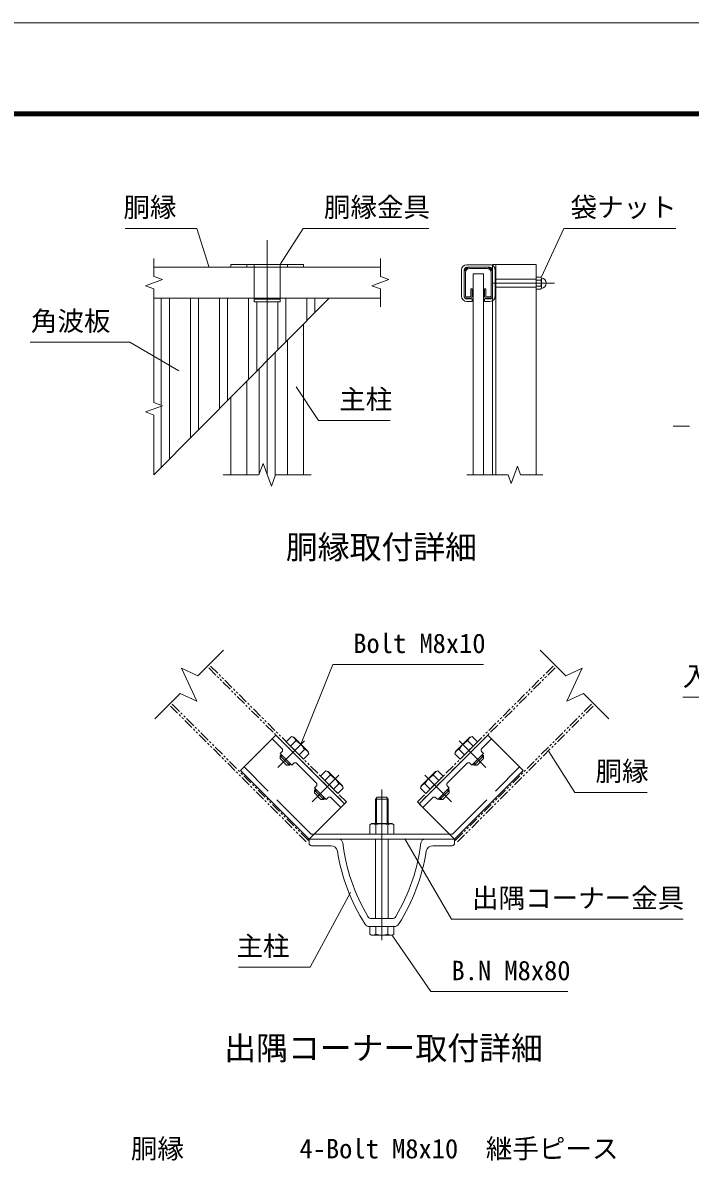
# Model space of a CAD drawing. Units: millimetres, scale not verified. Extents: x -4200 to 4200, y -2970 to 2970.
# Drawn here: x 685 to 2335, y 147 to 2970 of the extents above; entities that cross this region are included whole.
import ezdxf
from ezdxf.enums import TextEntityAlignment as Align

# ---------------------------------------------------------------- set-up
doc = ezdxf.new("R2010")
doc.units = ezdxf.units.MM
doc.header["$LTSCALE"] = 20
for name, pattern in [('DASHED', [7.5, 6, -1.5]), ('USER1', [50.8, 31.75, -6.35, 6.35, -6.35]), ('USER2', [2.5, 1.25, -0.25, 0.25, -0.25, 0.25, -0.25])]:
    doc.linetypes.add(name, pattern=pattern)
for name, color, linetype, lineweight in [('0-0_D-STR1', 1, 'Continuous', 18), ('0-1_D-BMK', 2, 'USER1', 13), ('0-4_D-STR3', 3, 'Continuous', 13), ('0-5_D-STR-TXT', 7, 'Continuous', 9), ('0-6_D-STR-DIM', 7, 'Continuous', 9), ('0-A_D-STR2', 7, 'Continuous', 9), ('0-C_D-TTL', 7, 'Continuous', 9)]:
    doc.layers.add(name, color=color, linetype=linetype, lineweight=lineweight)
doc.layers.add('0-8_D-TTL-TXT', color=7, linetype='Continuous')
doc.styles.add('ＭＳ ゴシック', font='')
doc.styles.get('ＭＳ ゴシック').set_extended_font_data('MS Gothic')

msp = doc.modelspace()

# ---------------------------------------------------------------- linework, layer by layer
at = {"layer": '0-0_D-STR1'}
for p, q in [((1198.93, 2365.8), (1198.93, 2372.8)), ((1198.93, 2372.8), (1378.93, 2372.8)), ((1238.93, 2365.8), (1238.93, 2372.8)), ((1338.93, 2365.8), (1338.93, 2372.8)), ((1378.93, 2365.8), (1378.93, 2372.8)), ((1846, 1852.8), (1846, 2372.8)), ((1846, 2372.8), (1954, 2372.8)), ((1854, 1852.8), (1854, 2372.8)), ((1954, 1852.8), (1954, 2372.8)), ((1256.93, 2365.8), (1008.93, 2365.8)), ((1320.93, 2365.8), (1568.93, 2365.8)), ((1776, 2294.6), (1776, 2353)), ((1779.2, 2294.6), (1779.2, 2353)), ((1833.2, 2365.8), (1788.8, 2365.8)), ((1833.2, 2362.6), (1788.8, 2362.6)), ((1842.8, 2294.6), (1842.8, 2353)), ((1846, 2294.6), (1846, 2353)), ((1256.93, 2289.8), (1008.93, 2289.8)), ((1320.93, 2289.8), (1568.93, 2289.8)), ((1791.2, 2293), (1780.8, 2293)), ((1791.2, 2289.8), (1780.8, 2289.8)), ((1792.8, 2294.6), (1792.8, 2312.8)), ((1796, 2312.8), (1792.8, 2312.8)), ((1796, 2294.6), (1796, 2312.8)), ((1826, 2294.6), (1826, 2312.8)), ((1829.2, 2312.8), (1826, 2312.8)), ((1829.2, 2294.6), (1829.2, 2312.8)), ((1841.2, 2293), (1830.8, 2293)), ((1841.2, 2289.8), (1830.8, 2289.8)), ((1378.93, 1852.8), (1378.93, 2226.22)), ((1338.93, 1852.8), (1338.93, 2185.85)), ((1308.93, 1851.36), (1308.93, 2155.57)), ((1268.93, 1854.23), (1268.93, 2115.2)), ((1238.93, 1852.8), (1238.93, 2084.92)), ((1198.93, 1852.8), (1198.93, 2044.55)), ((1465.83, 952.33), (1392.41, 952.33)), ((1392.41, 952.33), (1392.41, 942.33)), ((1392.41, 952.33), (1392.41, 942.33)), ((1446.71, 936.33), (1398.41, 936.33)), ((1678.99, 952.33), (1752.41, 952.33)), ((1698.11, 936.33), (1746.41, 936.33)), ((1752.41, 952.33), (1752.41, 942.33)), ((1542.39, 736.33), (1602.43, 736.33)), ((1546.64, 756.33), (1598.18, 756.33))]:
    msp.add_line(p, q, dxfattribs=at)
at = {"layer": '0-0_D-STR1', "linetype": 'DASHED'}
for p, q in [((1256.93, 2365.8), (1320.93, 2365.8)), ((1256.93, 2289.8), (1320.93, 2289.8))]:
    msp.add_line(p, q, dxfattribs=at)
at = {"layer": '0-0_D-STR1', "linetype": 'USER2'}
for p, q in [((1484.62, 1044.53), (1145.21, 1383.94)), ((1660.2, 1044.53), (1999.61, 1383.94)), ((1480.09, 1040.01), (1140.68, 1379.42)), ((1664.73, 1040.01), (2004.14, 1379.42)), ((1385.62, 945.54), (1046.21, 1284.95)), ((1390.15, 950.06), (1050.74, 1289.47)), ((1754.67, 950.06), (2094.08, 1289.47)), ((1759.2, 945.54), (2098.61, 1284.95)), ((1484.62, 1044.53), (1385.62, 945.54)), ((1660.2, 1044.53), (1759.2, 945.54))]:
    msp.add_line(p, q, dxfattribs=at)
at = {"layer": '0-0_D-STR1'}
for centre, radius, start, end in [((1788.8, 2353), 12.8, 90, 180), ((1788.8, 2353), 9.6, 90, 180), ((1833.2, 2353), 12.8, 0, 90), ((1833.2, 2353), 9.6, 0, 90), ((1780.8, 2294.6), 4.8, 180, 270), ((1780.8, 2294.6), 1.6, 180, 270), ((1791.2, 2294.6), 4.8, 270, 0), ((1791.2, 2294.6), 1.6, 270, 0), ((1830.8, 2294.6), 4.8, 180, 270), ((1830.8, 2294.6), 1.6, 180, 270), ((1841.2, 2294.6), 1.6, 270, 0), ((1841.2, 2294.6), 4.8, 270, 0), ((1398.41, 942.33), 6, 180, 270), ((1446.71, 920.33), 16, 9.14137, 90), ((1465.83, 942.33), 10, 6.88236, 90), ((1936.41, 999.13), 464, 186.88236, 210.84887), ((1208.41, 999.13), 464, 329.15113, 353.11764), ((1678.99, 942.33), 10, 90, 173.11764), ((1698.11, 920.33), 16, 90, 170.85863), ((1746.41, 942.33), 6, 270, 0), ((1936.41, 999.13), 480, 189.14137, 212.26972), ((1208.41, 999.13), 480, 327.73028, 350.85863), ((1542.39, 750.33), 14, 212.26972, 270), ((1546.64, 766.33), 10, 210.84887, 270), ((1598.18, 766.33), 10, 270, 329.15113), ((1602.43, 750.33), 14, 270, 327.73028)]:
    msp.add_arc(centre, radius, start, end, dxfattribs=at)
at = {"layer": '0-1_D-BMK'}
for p, q in [((1288.93, 2432.8), (1288.93, 1852.8)), ((1999, 2326.78), (1846, 2326.79)), ((1381.01, 1195.49), (1315.12, 1129.59)), ((1763.81, 1195.49), (1829.7, 1129.59)), ((1465.87, 1110.64), (1399.97, 1044.74)), ((1678.95, 1110.64), (1744.85, 1044.74)), ((1572.41, 702.84), (1572.41, 1075.61))]:
    msp.add_line(p, q, dxfattribs=at)
at = {"layer": '0-4_D-STR3'}
for p, q in [((1320.93, 2372.78), (1256.93, 2372.78)), ((1256.93, 2372.78), (1256.93, 2280.78)), ((1320.93, 2372.78), (1320.93, 2280.78)), ((1839.6, 2372.2), (1782.4, 2372.2)), ((1769.6, 2359.4), (1769.6, 2294.2)), ((1776, 2359.4), (1776, 2294.2)), ((1839.6, 2365.8), (1782.4, 2365.8)), ((1846, 2359.4), (1846, 2294.2)), ((1954, 2314.73), (1954, 2338.5)), ((1965.83, 2341.78), (1955.18, 2341.78)), ((1955.18, 2334.28), (1965.83, 2334.28)), ((1955.18, 2319.28), (1965.83, 2319.28)), ((1967, 2314.73), (1967, 2338.5)), ((1796, 2287.8), (1782.4, 2287.8)), ((1796, 2287.8), (1796, 2281.4)), ((1839.6, 2287.8), (1826, 2287.8)), ((1826, 2287.8), (1826, 2281.4)), ((1965.83, 2311.78), (1955.18, 2311.78)), ((1320.93, 2280.78), (1256.93, 2280.78)), ((1796, 2281.4), (1782.4, 2281.4)), ((1839.6, 2281.4), (1826, 2281.4)), ((1222.7, 1122.03), (1310.39, 1209.71)), ((1480.09, 1040.01), (1310.39, 1209.71)), ((1336.11, 1193.04), (1349.13, 1206.06)), ((1378.57, 1150.58), (1336.11, 1193.04)), ((1346.72, 1182.43), (1359.75, 1195.45)), ((1354.51, 1204.62), (1349.13, 1206.06)), ((1390.15, 1168.98), (1354.51, 1204.62)), ((1664.73, 1040.01), (1834.43, 1209.71)), ((1754.67, 1168.98), (1790.31, 1204.62)), ((1766.25, 1150.58), (1808.71, 1193.04)), ((1798.1, 1182.43), (1785.08, 1195.45)), ((1790.31, 1204.62), (1795.69, 1206.06)), ((1808.71, 1193.04), (1795.69, 1206.06)), ((1922.12, 1122.03), (1834.43, 1209.71)), ((1323.96, 1161.06), (1321.13, 1158.23)), ((1326.08, 1158.94), (1321.13, 1153.99)), ((1321.13, 1158.23), (1321.13, 1151.45)), ((1343.76, 1135.61), (1321.13, 1158.23)), ((1367.95, 1161.2), (1380.97, 1174.22)), ((1378.57, 1150.58), (1391.59, 1163.6)), ((1390.15, 1168.98), (1391.59, 1163.6)), ((1754.67, 1168.98), (1753.23, 1163.6)), ((1766.25, 1150.58), (1753.23, 1163.6)), ((1776.87, 1161.2), (1763.85, 1174.22)), ((1801.06, 1135.61), (1823.69, 1158.23)), ((1818.74, 1158.94), (1823.69, 1153.99)), ((1820.86, 1161.06), (1823.69, 1158.23)), ((1823.69, 1158.23), (1823.69, 1151.45)), ((1336.97, 1135.61), (1321.13, 1151.45)), ((1343.76, 1135.61), (1336.97, 1135.61)), ((1344.47, 1140.56), (1339.52, 1135.61)), ((1346.59, 1138.44), (1343.76, 1135.61)), ((1798.23, 1138.44), (1801.06, 1135.61)), ((1800.35, 1140.56), (1805.3, 1135.61)), ((1801.06, 1135.61), (1807.85, 1135.61)), ((1807.85, 1135.61), (1823.69, 1151.45)), ((1392.41, 952.33), (1222.7, 1122.03)), ((1420.96, 1108.19), (1433.98, 1121.21)), ((1463.42, 1065.73), (1420.96, 1108.19)), ((1431.58, 1097.57), (1444.6, 1110.6)), ((1439.36, 1119.77), (1433.98, 1121.21)), ((1475, 1084.13), (1439.36, 1119.77)), ((1669.82, 1084.13), (1705.46, 1119.77)), ((1681.4, 1065.73), (1723.86, 1108.19)), ((1713.24, 1097.57), (1700.22, 1110.6)), ((1705.46, 1119.77), (1710.84, 1121.21)), ((1723.86, 1108.19), (1710.84, 1121.21)), ((1408.82, 1076.21), (1405.99, 1073.38)), ((1410.94, 1074.09), (1405.99, 1069.14)), ((1405.99, 1073.38), (1405.99, 1066.59)), ((1428.61, 1050.75), (1405.99, 1073.38)), ((1452.81, 1076.34), (1465.83, 1089.37)), ((1463.42, 1065.73), (1476.44, 1078.75)), ((1475, 1084.13), (1476.44, 1078.75)), ((1669.82, 1084.13), (1668.38, 1078.75)), ((1681.4, 1065.73), (1668.38, 1078.75)), ((1692.02, 1076.34), (1678.99, 1089.37)), ((1716.21, 1050.75), (1738.83, 1073.38)), ((1733.88, 1074.09), (1738.83, 1069.14)), ((1736.01, 1076.21), (1738.83, 1073.38)), ((1738.83, 1073.38), (1738.83, 1066.59)), ((1421.83, 1050.75), (1405.99, 1066.59)), ((1428.61, 1050.75), (1421.83, 1050.75)), ((1429.32, 1055.7), (1424.37, 1050.75)), ((1431.44, 1053.58), (1428.61, 1050.75)), ((1556.41, 1051.53), (1561.21, 1056.33)), ((1556.41, 991.13), (1556.41, 1051.53)), ((1588.41, 1051.53), (1556.41, 1051.53)), ((1559.41, 991.13), (1559.41, 1054.53)), ((1583.61, 1056.33), (1561.21, 1056.33)), ((1588.41, 1051.53), (1583.61, 1056.33)), ((1585.41, 991.13), (1585.41, 1054.53)), ((1588.41, 991.13), (1588.41, 1051.53)), ((1713.38, 1053.58), (1716.21, 1050.75)), ((1715.5, 1055.7), (1720.45, 1050.75)), ((1716.21, 1050.75), (1722.99, 1050.75)), ((1722.99, 1050.75), (1738.83, 1066.59)), ((1392.41, 952.33), (1480.09, 1040.01)), ((1752.41, 952.33), (1664.73, 1040.01)), ((1547.41, 991.13), (1597.41, 991.13)), ((1557.4, 965.13), (1557.4, 988.23)), ((1587.42, 965.13), (1587.42, 988.23)), ((1397.71, 965.13), (1747.11, 965.13)), ((1542.39, 965.13), (1602.43, 965.13)), ((1556.41, 756.33), (1556.41, 952.33)), ((1588.41, 756.33), (1588.41, 952.33)), ((1542.39, 736.33), (1542.39, 717.91)), ((1602.43, 736.33), (1542.39, 736.33)), ((1557.4, 736.33), (1557.4, 717.91)), ((1587.42, 736.33), (1587.42, 717.91)), ((1602.43, 736.33), (1602.43, 717.91)), ((1547.21, 715.13), (1542.39, 717.91)), ((1597.61, 715.13), (1547.21, 715.13)), ((1597.61, 715.13), (1602.43, 717.91))]:
    msp.add_line(p, q, dxfattribs=at)
at = {"layer": '0-4_D-STR3', "linetype": 'DASHED'}
for p, q in [((1320.93, 2366.38), (1256.93, 2366.38)), ((1852.4, 2359.4), (1852.4, 2294.2)), ((1954, 2336.79), (1852.4, 2336.79)), ((1954, 2316.79), (1852.4, 2316.79)), ((1320.93, 2287.18), (1256.93, 2287.18)), ((1325.31, 1176.69), (1301.33, 1200.66)), ((1819.51, 1176.69), (1843.49, 1200.66)), ((1325.31, 1168.21), (1321.06, 1163.96)), ((1349.49, 1135.54), (1321.06, 1163.96)), ((1795.33, 1135.54), (1823.76, 1163.96)), ((1819.51, 1168.21), (1823.76, 1163.96)), ((1397.71, 965.13), (1231.76, 1131.08)), ((1353.73, 1139.78), (1349.49, 1135.54)), ((1410.16, 1091.84), (1362.22, 1139.78)), ((1734.66, 1091.84), (1782.6, 1139.78)), ((1747.11, 965.13), (1913.06, 1131.08)), ((1791.09, 1139.78), (1795.33, 1135.54)), ((1410.16, 1083.35), (1405.92, 1079.11)), ((1434.34, 1050.68), (1405.92, 1079.11)), ((1710.48, 1050.68), (1738.9, 1079.11)), ((1734.66, 1083.35), (1738.9, 1079.11)), ((1438.58, 1054.93), (1434.34, 1050.68)), ((1471.04, 1030.96), (1447.07, 1054.93)), ((1673.78, 1030.96), (1697.75, 1054.93)), ((1706.24, 1054.93), (1710.48, 1050.68))]:
    msp.add_line(p, q, dxfattribs=at)
at = {"layer": '0-4_D-STR3'}
for points in [[(1392.41, 952.33), (1752.41, 952.33), (1922.12, 1122.03)], [(1542.39, 965.13), (1542.39, 988.23), (1547.41, 991.13)], [(1602.43, 965.13), (1602.43, 988.23), (1597.41, 991.13)]]:
    msp.add_lwpolyline(points, dxfattribs=at)
for centre, radius, start, end in [((1782.4, 2359.4), 12.8, 90, 180), ((1839.6, 2359.4), 12.8, 60, 90), ((1782.4, 2359.4), 6.4, 90, 180), ((1839.6, 2359.4), 6.4, 0, 90), ((1960.29, 2315.53), 6.34, 143.74351, 216.25649), ((1960.47, 2338.03), 6.49, 144.67466, 215.32534), ((1978.49, 2326.78), 24.48, 162.16316, 197.83684), ((1960.71, 2315.53), 6.34, 323.74351, 36.25649), ((1960.54, 2338.03), 6.49, 324.67466, 35.32534), ((1942.52, 2326.78), 24.48, 342.16316, 17.83684), ((1966, 2326.78), 13, 273.58002, 86.54629), ((1782.4, 2294.2), 12.8, 180, 270), ((1782.4, 2294.2), 6.4, 180, 270), ((1839.6, 2294.2), 6.4, 270, 0), ((1839.6, 2294.2), 12.8, 270, 300), ((1346.68, 1193), 13.29, 10.61585, 79.38415), ((1336.87, 1151.35), 49.68, 27.4121, 62.5879), ((1807.95, 1151.35), 49.68, 117.4121, 152.5879), ((1798.14, 1193), 13.29, 100.61585, 169.38415), ((1378.53, 1161.16), 13.29, 10.61585, 79.38415), ((1766.29, 1161.16), 13.29, 100.61585, 169.38415), ((1431.54, 1108.15), 13.29, 10.61585, 79.38415), ((1421.73, 1066.5), 49.68, 27.4121, 62.5879), ((1723.09, 1066.5), 49.68, 117.4121, 152.5879), ((1713.29, 1108.15), 13.29, 100.61585, 169.38415), ((1463.38, 1076.3), 13.29, 10.61585, 79.38415), ((1681.44, 1076.3), 13.29, 100.61585, 169.38415), ((1549.89, 977.26), 13.29, 55.61584, 124.38415), ((1572.41, 940.87), 49.68, 72.4121, 107.5879), ((1594.93, 977.26), 13.29, 55.61586, 124.38414), ((1549.89, 728.88), 13.29, 235.61585, 304.38415), ((1572.41, 765.27), 49.68, 252.4121, 287.5879), ((1594.93, 728.88), 13.29, 235.61585, 304.38415)]:
    msp.add_arc(centre, radius, start, end, dxfattribs=at)
at = {"layer": '0-4_D-STR3', "linetype": 'DASHED'}
for centre, radius, start, end in [((1839.6, 2359.4), 12.8, 0, 60), ((1839.6, 2294.2), 12.8, 300, 0), ((1321.06, 1172.45), 6, 315, 45), ((1823.76, 1172.45), 6, 135, 225), ((1357.97, 1135.54), 6, 45, 135), ((1786.85, 1135.54), 6, 45, 135), ((1405.92, 1087.59), 6, 315, 45), ((1738.9, 1087.59), 6, 135, 225), ((1442.83, 1050.68), 6, 45, 135), ((1701.99, 1050.68), 6, 45, 135)]:
    msp.add_arc(centre, radius, start, end, dxfattribs=at)
at = {"layer": '0-5_D-STR-TXT'}
for points in [[(937.75, 2462.07), (1115.07, 2462.07), (1144.2, 2367.71)], [(1688.93, 2462.07), (1377.68, 2462.07), (1322.01, 2374.47)], [(2299.58, 2462.07), (2022.16, 2462.07), (1967.46, 2342.06)], [(702.69, 2180.52), (949.11, 2180.52), (1070.65, 2109.55)], [(1593.37, 1987.51), (1416.05, 1987.51), (1360.47, 2070.48)], [(1824.18, 1384.32), (1450.82, 1384.32), (1373.07, 1188.66)], [(2316.66, 1303.24), (2889.29, 1303.24), (2979.63, 1016.43)], [(2228.3, 1068.16), (2049.37, 1068.16), (1985.21, 1168.78)], [(2317.23, 754.8), (1744.6, 754.8), (1629.07, 953.23)], [(1217.92, 636.2), (1395.24, 636.2), (1494.56, 820.93)], [(2032.43, 575.68), (1693.67, 575.68), (1598.74, 713.48)]]:
    msp.add_lwpolyline(points, dxfattribs=at)
at = {"layer": '0-6_D-STR-DIM'}
for p, q in [((1008.93, 2387.8), (1008.93, 2343.19)), ((1568.93, 2387.8), (1568.93, 2343.19)), ((987.79, 2320.1), (1030.08, 2335.49)), ((1008.93, 2312.4), (987.79, 2320.1)), ((1030.08, 2335.49), (1008.93, 2343.19)), ((1008.93, 2312.4), (1008.93, 2031.39)), ((1568.93, 2312.4), (1568.93, 2267.8)), ((987.79, 2008.3), (1030.08, 2023.69)), ((1008.93, 2000.61), (987.79, 2008.3)), ((1030.08, 2023.69), (1008.93, 2031.39)), ((1008.93, 2000.61), (1008.93, 1852.8)), ((2332.87, 1972.8), (2292.87, 1972.8)), ((1268.41, 1852.8), (1278.67, 1880.99)), ((1278.67, 1880.99), (1299.2, 1824.6)), ((1892.31, 1831.65), (1907.7, 1873.94)), ((1907.7, 1873.94), (1915.4, 1852.8)), ((1268.41, 1852.8), (1179.93, 1852.8)), ((1299.2, 1824.6), (1309.46, 1852.8)), ((1397.93, 1852.8), (1309.46, 1852.8)), ((1884.61, 1852.8), (1782.96, 1852.8)), ((1884.61, 1852.8), (1892.31, 1831.65)), ((1970.5, 1852.8), (1915.4, 1852.8)), ((1117.48, 1356.21), (1180.56, 1419.3)), ((2027.35, 1356.21), (1964.26, 1419.3)), ((2068.13, 1375.23), (2027.35, 1356.21)), ((2030.09, 1293.66), (2068.13, 1375.23)), ((1010.86, 1249.59), (1073.94, 1312.68)), ((2070.88, 1312.68), (2030.09, 1293.66)), ((2133.97, 1249.59), (2070.88, 1312.68))]:
    msp.add_line(p, q, dxfattribs=at)
at = {"layer": '0-6_D-STR-DIM', "color": 5, "lineweight": 13}
msp.add_line((1441.93, 2289.8), (1008.93, 1852.8), dxfattribs=at)
at = {"layer": '0-6_D-STR-DIM'}
for points in [[(1568.93, 2312.4), (1547.79, 2320.1), (1590.08, 2335.49), (1568.93, 2343.19)], [(1073.94, 1312.68), (1114.73, 1293.66), (1076.69, 1375.23), (1117.48, 1356.21)]]:
    msp.add_lwpolyline(points, dxfattribs=at)
at = {"layer": '0-A_D-STR2'}
for p, q in [((1798, 2349.3), (1798, 1852.8)), ((1798, 2349.3), (1824, 2349.3)), ((1824, 2349.3), (1824, 1852.8)), ((1026.93, 2289.8), (1026.93, 2024.84)), ((1046.93, 2289.8), (1046.93, 1891.15)), ((1098.93, 2289.8), (1098.93, 1943.63)), ((1118.93, 2289.8), (1118.93, 1963.81)), ((1170.93, 2289.8), (1170.93, 2016.29)), ((1190.93, 2289.8), (1190.93, 2036.48)), ((1242.93, 2289.8), (1242.93, 2088.96)), ((1334.93, 2289.8), (1334.93, 2181.81)), ((1386.93, 2289.8), (1386.93, 2234.29)), ((1406.93, 2289.8), (1406.93, 2254.48)), ((1262.93, 2280.78), (1262.93, 2109.14)), ((1314.93, 2280.78), (1314.93, 2161.63)), ((1026.93, 2022.55), (1026.93, 1870.96))]:
    msp.add_line(p, q, dxfattribs=at)
at = {"layer": '0-C_D-TTL', "color": 2, "lineweight": 18}
msp.add_lwpolyline([(-4200, 2970), (4200, 2970), (4200, -2970), (-4200, -2970)], close=True, dxfattribs=at)
at = {"layer": '0-C_D-TTL'}
for points in [[(-3930, 2750), (3930, 2750), (3930, -2750), (-3930, -2750)], [(-3927.5, 2747.5), (3927.5, 2747.5), (3927.5, -2747.5), (-3927.5, -2747.5)], [(-3925, 2745), (3925, 2745), (3925, -2745), (-3925, -2745)], [(-3922.5, 2742.5), (3922.5, 2742.5), (3922.5, -2742.5), (-3922.5, -2742.5)], [(-3920, 2740), (3920, 2740), (3920, -2740), (-3920, -2740)]]:
    msp.add_lwpolyline(points, close=True, dxfattribs=at)

# ---------------------------------------------------------------- texts
at = {"layer": '0-5_D-STR-TXT', "style": 'ＭＳ ゴシック'}
for s, p in [('胴縁', (933.44, 2475.8)), ('胴縁金具', (1429.11, 2476.05)), ('袋ナット', (2039.07, 2475.8)), ('角波板', (704.61, 2194.5)), ('主柱', (1466.97, 2001.24)), ('Bolt M8x10', (1501.74, 1398.05)), ('入隅コーナー金具', (2316.66, 1316.97)), ('胴縁', (2100.8, 1082.14)), ('出隅コーナー金具', (1795.52, 768.53)), ('主柱', (1212.84, 649.93)), ('B.N M8x80', (1744.59, 589.41)), ('胴縁', (951.82, 149.12)), ('4-Bolt M8x10', (1368.68, 149.12)), ('継手ピース', (1829.56, 149.12))]:
    msp.add_text(s, height=48.09, dxfattribs=at).set_placement(p, align=Align.BOTTOM_LEFT)
at = {"layer": '0-8_D-TTL-TXT', "style": 'ＭＳ ゴシック'}
for s, p in [('胴縁取付詳細', (1335.03, 1628.14)), ('出隅コーナー取付詳細', (1182.56, 389.83))]:
    msp.add_text(s, height=57.77, dxfattribs=at).set_placement(p, align=Align.BOTTOM_LEFT)

doc.saveas('drawing.dxf')
